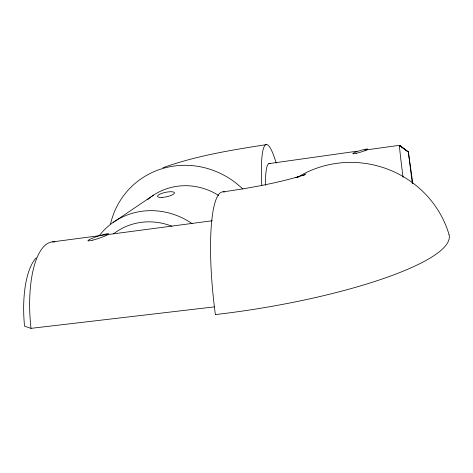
<?xml version="1.0" encoding="UTF-8"?>
<svg xmlns="http://www.w3.org/2000/svg" width="473" height="473" viewBox="0 0 473 473"><rect width="100%" height="100%" fill="white"/><g stroke="black" fill="none" stroke-linecap="round" stroke-linejoin="round"><path stroke-width="0.71" d="M113.142 222.44L153.619 195.089M304.417 174.602L305.996 173.94M162.978 167.72C196.212 155.729 231.344 150.095 266.133 144.649M298.179 176.878L295.731 177.671L304.949 174.691L302.241 175.566M299.338 176.453C274.435 183.636 248.857 188.201 223.226 191.837M268.924 163.623L356.89 151.218M364.807 150.107L399.413 145.323L408.329 151.969L412.817 183.288L412.344 183.282M52.45 241.892L212.306 220.755M36.255 257.815A69.147 26.169 84.7 0 0 24.555 326.181L30.999 328.351L214.222 306.894M399.413 145.323L408.37 152.004L399.508 145.353M408.365 151.975L412.308 183.441M30.999 328.351A79.978 29.497 84.6 0 1 54.969 241.951M449.013 234.703A200.097 41.577 -9.2 0 1 215.398 314.58M297.765 177.204A100.79 97.485 15 0 1 449.084 234.697M215.386 314.604A110.274 21.397 83.4 0 1 224.456 192.02M265.513 185.25A57.351 8.313 82.5 0 1 270.03 163.753M403.043 177.399A58.64 0.792 82.4 0 1 399.697 146.098M147.771 199.494A61.082 58.498 43.4 0 1 218.686 195.52M113.638 233.804A61.91 58.581 43.1 0 1 171.953 226.254M99.33 235.584A70.773 67.012 43.1 0 1 192.079 223.634M261.811 185.457A76.567 11.116 82.5 0 1 276.202 163.055M110.552 223.895A81.445 78.004 43.4 0 1 164.935 167.88A81.445 78.004 43.4 0 1 242.815 189.064M92.844 240.113A10.914 1.159 -18.3 0 0 108.672 233.928A10.914 1.159 -18.3 0 0 93.4 237.818A10.914 1.159 -18.3 0 0 92.844 240.113M356.394 153.27A7.858 0.816 -16.7 0 0 367.799 149.178A7.858 0.816 -16.7 0 0 356.612 151.732A7.858 0.816 -16.7 0 0 356.394 153.27M162.003 197.389A8.65 2.27 -11.9 0 0 174.454 192.83A8.65 2.27 -11.9 0 0 161.488 193.481A8.65 2.27 -11.9 0 0 162.003 197.389"/></g></svg>
